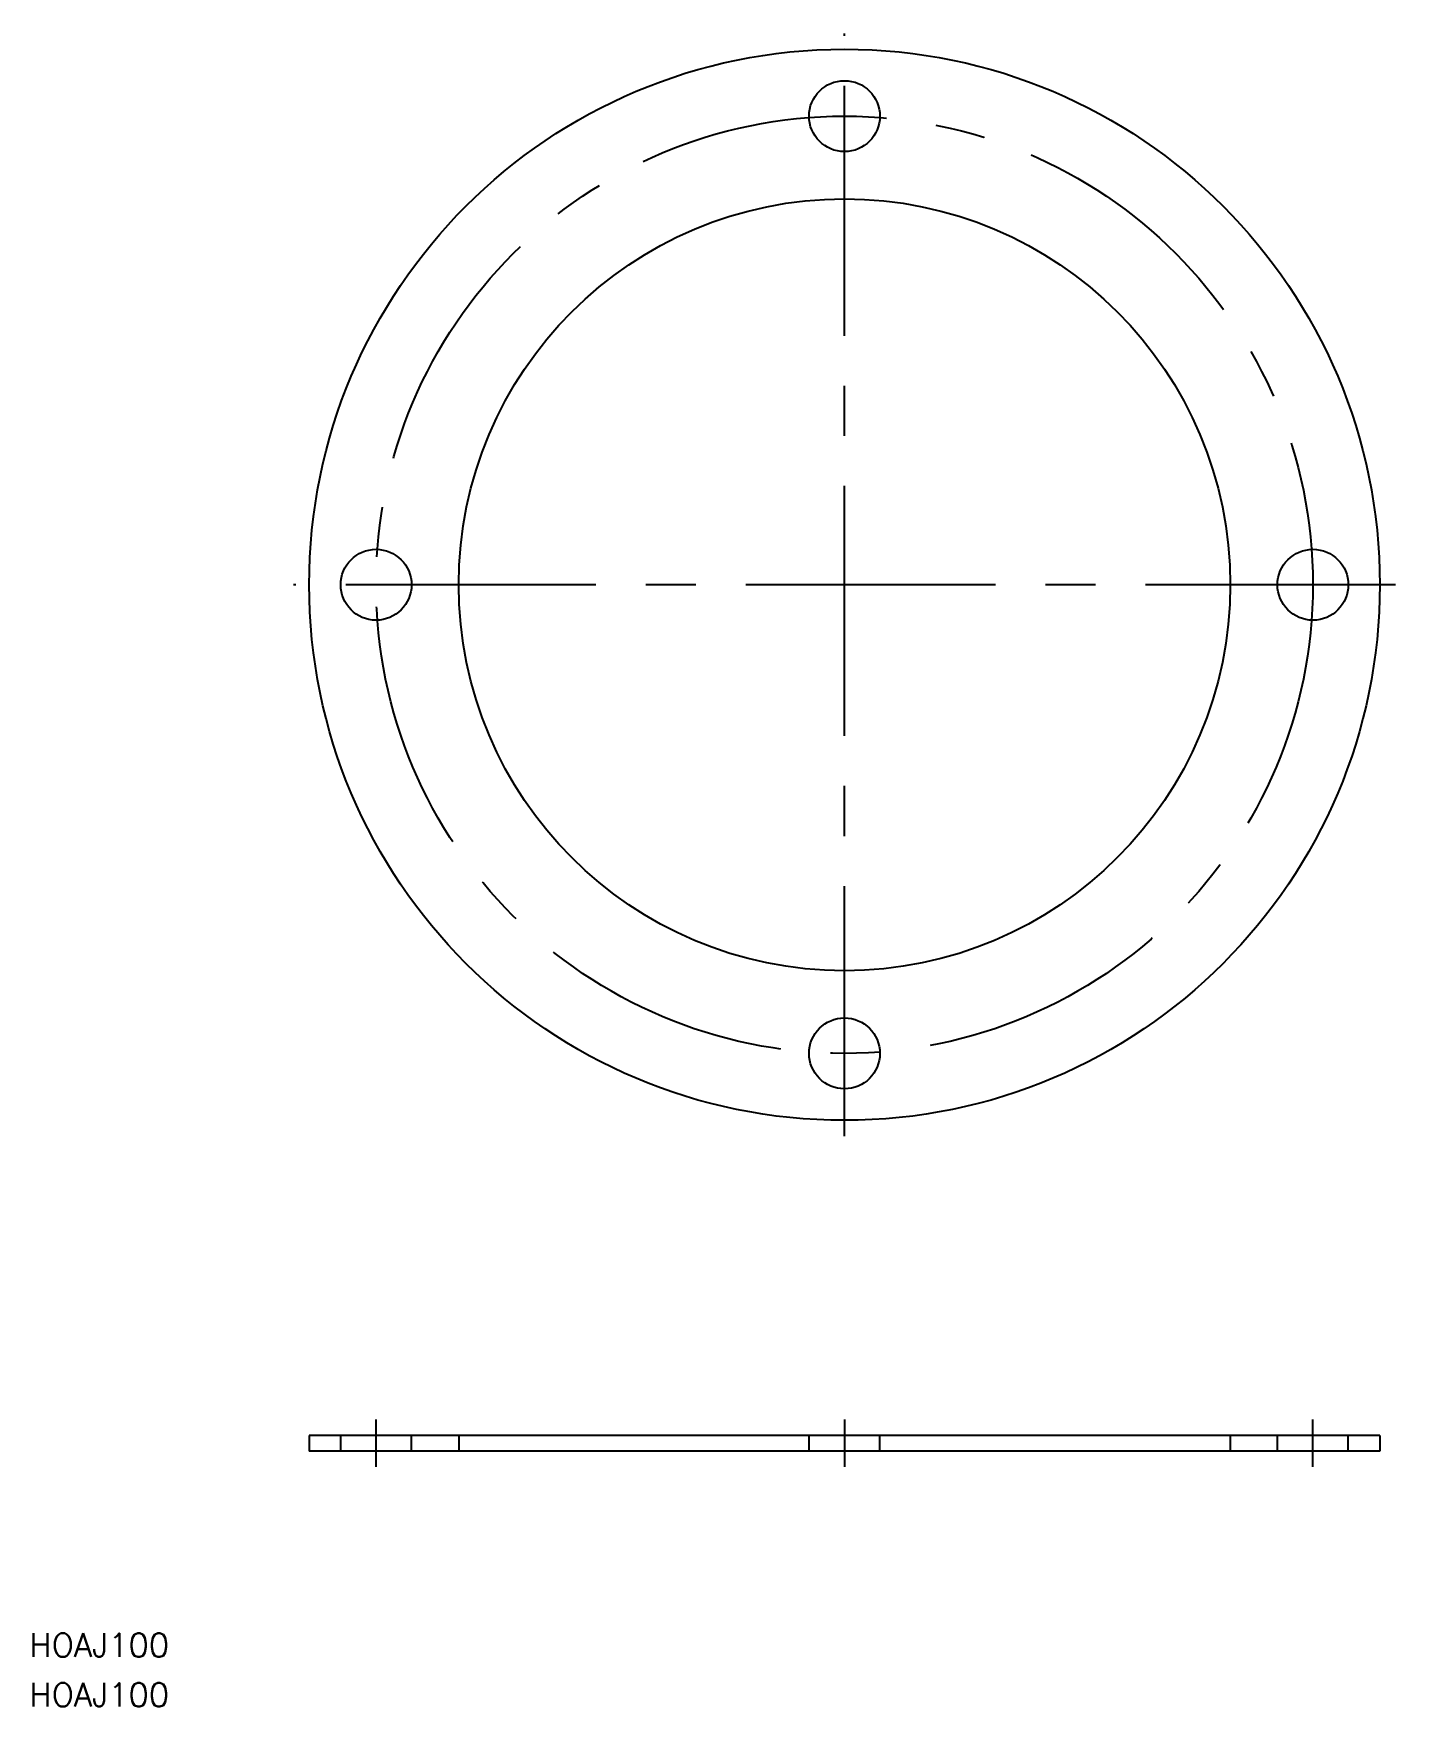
# Model space of a CAD drawing. Extents: x -103 to 70, y -142 to 70.
import ezdxf

# ---------------------------------------------------------------- set-up
doc = ezdxf.new("R2010")
doc.units = 0
doc.linetypes.add('CENTER', pattern=[50.8, 31.75, -6.35, 6.35, -6.35])
doc.linetypes.add('DASHED', pattern=[19.05, 12.7, -6.35])
doc.layers.get('0').update_dxf_attribs({"linetype": 'CONTINUOUS'})
doc.layers.add('CENTER', color=1, linetype='CENTER')
doc.styles.get("Standard").update_dxf_attribs({"font": 'txt.shx', "height": 3, "bigfont": 'bigfont.shx'})

# ---------------------------------------------------------------- blocks, each defined once
blk = doc.blocks.new('*U6')
at = {"color": 7, "linetype": 'CONTINUOUS'}
blk.add_text('HOAJ100', height=3, dxfattribs=at).set_placement((-103.54, -136.13))
blk = doc.blocks.new('*U7')
at = {"color": 7, "linetype": 'CONTINUOUS'}
blk.add_text('HOAJ100', height=3, dxfattribs=at).set_placement((-103.54, -142.43))

msp = doc.modelspace()

# ---------------------------------------------------------------- linework, layer by layer
at = {"color": 7, "linetype": 'CONTINUOUS'}
for p, q in [((-68, -108), (-68, -110)), ((68, -108), (-68, -108)), ((68, -108), (68, -110)), ((68, -110), (-68, -110))]:
    msp.add_line(p, q, dxfattribs=at)
at = {"color": 3, "linetype": 'DASHED'}
for p, q in [((-64, -110), (-64, -108)), ((-55, -110), (-55, -108)), ((-49, -108), (-49, -110)), ((-4.5, -110), (-4.5, -108)), ((4.5, -110), (4.5, -108)), ((49, -108), (49, -110)), ((55, -110), (55, -108)), ((64, -110), (64, -108))]:
    msp.add_line(p, q, dxfattribs=at)
at = {"color": 7, "linetype": 'CONTINUOUS'}
for centre, radius in [((0, 0), 68), ((0, 59.5), 4.5), ((0, 0), 49), ((-59.5, 0), 4.5), ((59.5, 0), 4.5), ((0, -59.5), 4.5)]:
    msp.add_circle(centre, radius, dxfattribs=at)
at = {"layer": 'CENTER', "color": 1, "linetype": 'CENTER'}
for p, q in [((0, -70), (0, 70)), ((70, 0), (-70, 0)), ((-59.5, -112), (-59.5, -106)), ((0, -106), (0, -112)), ((59.5, -112), (59.5, -106))]:
    msp.add_line(p, q, dxfattribs=at)
msp.add_circle((0, 0), 59.5, dxfattribs=at)

# ---------------------------------------------------------------- block references
at = {"color": 7, "linetype": 'CONTINUOUS'}
for name in ['*U6', '*U7']:
    msp.add_blockref(name, (0, 0), dxfattribs=at)

doc.saveas('drawing.dxf')
